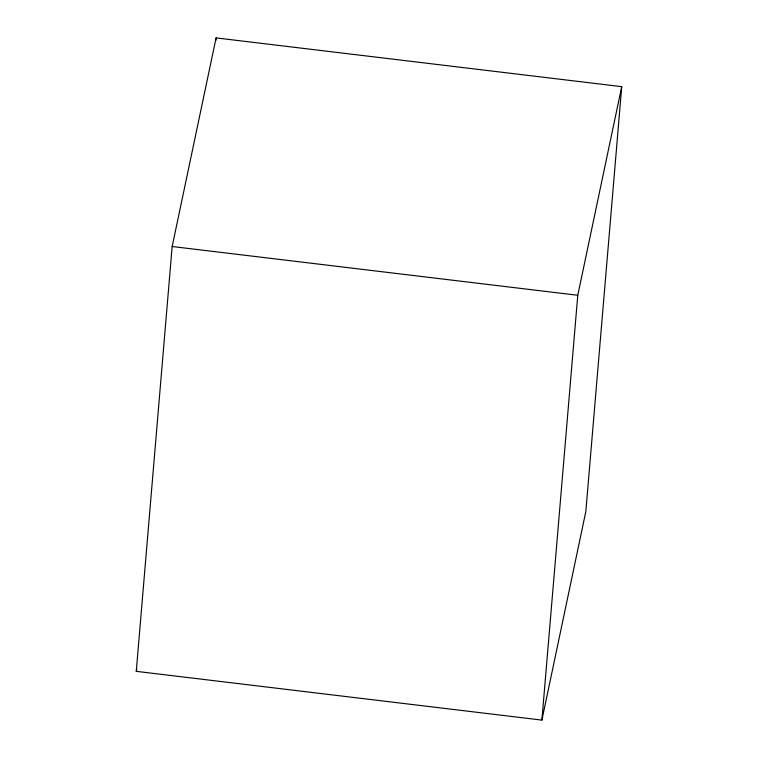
<?xml version="1.0" encoding="UTF-8"?>
<svg xmlns="http://www.w3.org/2000/svg" width="758" height="758" viewBox="0 0 758 758"><rect width="100%" height="100%" fill="white"/><g stroke="black" fill="none" stroke-linecap="round" stroke-linejoin="round"><path stroke-width="1.14" d="M136.269 671.342L172.161 246.511L216.106 37.9L621.731 86.658L585.839 511.489L541.894 720.1L136.269 671.342L136.762 669.02M215.907 40.259L216.106 37.9M541.894 720.1L577.776 295.269L621.731 86.658M172.161 246.511L577.776 295.269"/></g></svg>
